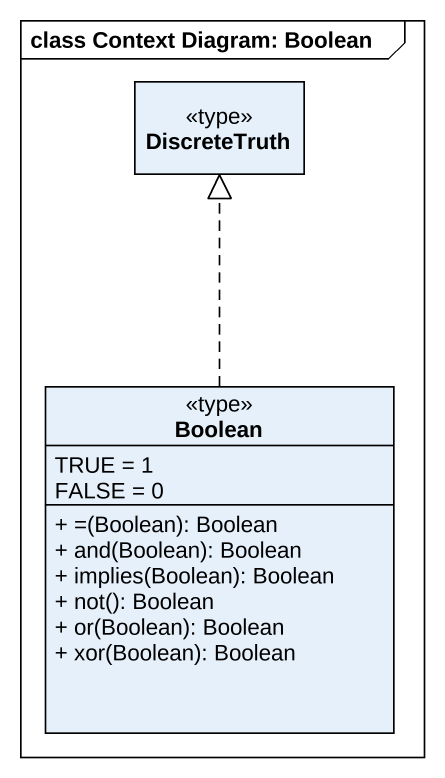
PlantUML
@startuml
mainframe class Context Diagram: Boolean
hide circle
hide empty members
skinparam classAttributeIconSize 0
class DiscreteTruth <<type>>
enum Boolean <<type>> {
  TRUE = 1
  FALSE = 0
  + =(Boolean): Boolean
  + and(Boolean): Boolean
  + implies(Boolean): Boolean
  + not(): Boolean
  + or(Boolean): Boolean
  + xor(Boolean): Boolean
}
Boolean .up.|> DiscreteTruth
@enduml
